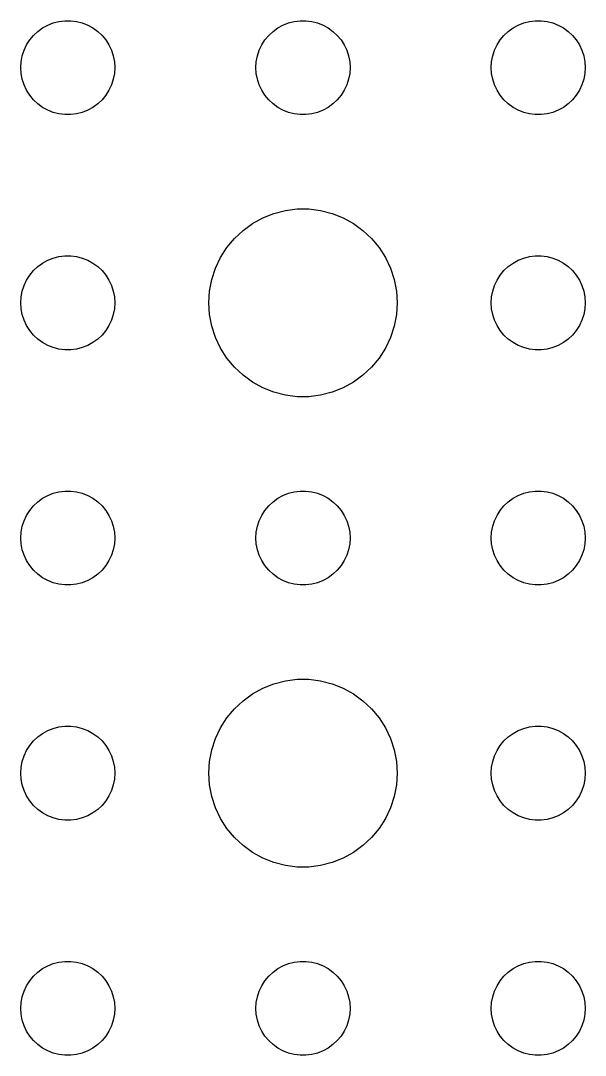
# Model space of a CAD drawing. Header units: metres. Extents: x -142 to 142, y -142 to 142.
# Drawn here: x 51 to 69, y -69 to -36 of the extents above; entities that cross this region are included whole.
import ezdxf

# ---------------------------------------------------------------- set-up
doc = ezdxf.new("R2010")
doc.units = ezdxf.units.M

msp = doc.modelspace()

# ---------------------------------------------------------------- linework, layer by layer
for p, q in [((51.5439, -36.3442), (51.6963, -36.2335)), ((51.6963, -36.2335), (51.8613, -36.1428)), ((51.8613, -36.1428), (52.0365, -36.0734)), ((52.0365, -36.0734), (52.2189, -36.0266)), ((52.2189, -36.0266), (52.4058, -36.003)), ((52.4058, -36.003), (52.5942, -36.003)), ((52.5942, -36.003), (52.7811, -36.0266)), ((52.7811, -36.0266), (52.9635, -36.0734)), ((52.9635, -36.0734), (53.1387, -36.1428)), ((53.1387, -36.1428), (53.3037, -36.2335)), ((53.3037, -36.2335), (53.4561, -36.3442)), ((59.0439, -36.3442), (59.1963, -36.2335)), ((59.1963, -36.2335), (59.3613, -36.1428)), ((59.3613, -36.1428), (59.5365, -36.0734)), ((59.5365, -36.0734), (59.7189, -36.0266)), ((59.7189, -36.0266), (59.9058, -36.003)), ((59.9058, -36.003), (60.0942, -36.003)), ((60.0942, -36.003), (60.2811, -36.0266)), ((60.2811, -36.0266), (60.4635, -36.0734)), ((60.4635, -36.0734), (60.6387, -36.1428)), ((60.6387, -36.1428), (60.8037, -36.2335)), ((60.8037, -36.2335), (60.9561, -36.3442)), ((66.5439, -36.3442), (66.6963, -36.2335)), ((66.6963, -36.2335), (66.8613, -36.1428)), ((66.8613, -36.1428), (67.0365, -36.0734)), ((67.0365, -36.0734), (67.2189, -36.0266)), ((67.2189, -36.0266), (67.4058, -36.003)), ((67.4058, -36.003), (67.5942, -36.003)), ((67.5942, -36.003), (67.7811, -36.0266)), ((67.7811, -36.0266), (67.9635, -36.0734)), ((67.9635, -36.0734), (68.1387, -36.1428)), ((68.1387, -36.1428), (68.3037, -36.2335)), ((68.3037, -36.2335), (68.4561, -36.3442)), ((51.1855, -36.7774), (51.2865, -36.6183)), ((51.2865, -36.6183), (51.4065, -36.4732)), ((51.4065, -36.4732), (51.5439, -36.3442)), ((53.4561, -36.3442), (53.5934, -36.4732)), ((53.5934, -36.4732), (53.7135, -36.6183)), ((53.7135, -36.6183), (53.8145, -36.7774)), ((58.6855, -36.7774), (58.7865, -36.6183)), ((58.7865, -36.6183), (58.9065, -36.4732)), ((58.9065, -36.4732), (59.0439, -36.3442)), ((60.9561, -36.3442), (61.0934, -36.4732)), ((61.0934, -36.4732), (61.2135, -36.6183)), ((61.2135, -36.6183), (61.3145, -36.7774)), ((66.1855, -36.7774), (66.2865, -36.6183)), ((66.2865, -36.6183), (66.4065, -36.4732)), ((66.4065, -36.4732), (66.5439, -36.3442)), ((68.4561, -36.3442), (68.5934, -36.4732)), ((68.5934, -36.4732), (68.7135, -36.6183)), ((68.7135, -36.6183), (68.8145, -36.7774)), ((51.0471, -37.127), (51.1053, -36.9478)), ((51.1053, -36.9478), (51.1855, -36.7774)), ((53.8145, -36.7774), (53.8947, -36.9478)), ((53.8947, -36.9478), (53.9529, -37.127)), ((58.5471, -37.127), (58.6053, -36.9478)), ((58.6053, -36.9478), (58.6855, -36.7774)), ((61.3145, -36.7774), (61.3947, -36.9478)), ((61.3947, -36.9478), (61.4529, -37.127)), ((66.0471, -37.127), (66.1053, -36.9478)), ((66.1053, -36.9478), (66.1855, -36.7774)), ((68.8145, -36.7774), (68.8947, -36.9478)), ((68.8947, -36.9478), (68.9529, -37.127)), ((51.0118, -37.312), (51.0471, -37.127)), ((53.9529, -37.127), (53.9882, -37.312)), ((58.5118, -37.312), (58.5471, -37.127)), ((61.4529, -37.127), (61.4882, -37.312)), ((66.0118, -37.312), (66.0471, -37.127)), ((68.9529, -37.127), (68.9882, -37.312)), ((51, -37.5), (51.0118, -37.312)), ((51.0118, -37.688), (51, -37.5)), ((53.9882, -37.312), (54, -37.5)), ((54, -37.5), (53.9882, -37.688)), ((58.5, -37.5), (58.5118, -37.312)), ((58.5118, -37.688), (58.5, -37.5)), ((61.4882, -37.312), (61.5, -37.5)), ((61.5, -37.5), (61.4882, -37.688)), ((66, -37.5), (66.0118, -37.312)), ((66.0118, -37.688), (66, -37.5)), ((68.9882, -37.312), (69, -37.5)), ((69, -37.5), (68.9882, -37.688)), ((51.0471, -37.873), (51.0118, -37.688)), ((51.1053, -38.0522), (51.0471, -37.873)), ((53.9529, -37.873), (53.8947, -38.0522)), ((53.9882, -37.688), (53.9529, -37.873)), ((58.5471, -37.873), (58.5118, -37.688)), ((58.6053, -38.0522), (58.5471, -37.873)), ((61.4529, -37.873), (61.3947, -38.0522)), ((61.4882, -37.688), (61.4529, -37.873)), ((66.0471, -37.873), (66.0118, -37.688)), ((66.1053, -38.0522), (66.0471, -37.873)), ((68.9529, -37.873), (68.8947, -38.0522)), ((68.9882, -37.688), (68.9529, -37.873)), ((51.1855, -38.2226), (51.1053, -38.0522)), ((51.2865, -38.3817), (51.1855, -38.2226)), ((53.8145, -38.2226), (53.7135, -38.3817)), ((53.8947, -38.0522), (53.8145, -38.2226)), ((58.6855, -38.2226), (58.6053, -38.0522)), ((58.7865, -38.3817), (58.6855, -38.2226)), ((61.3145, -38.2226), (61.2135, -38.3817)), ((61.3947, -38.0522), (61.3145, -38.2226)), ((66.1855, -38.2226), (66.1053, -38.0522)), ((66.2865, -38.3817), (66.1855, -38.2226)), ((68.8145, -38.2226), (68.7135, -38.3817)), ((68.8947, -38.0522), (68.8145, -38.2226)), ((51.4065, -38.5268), (51.2865, -38.3817)), ((51.5439, -38.6558), (51.4065, -38.5268)), ((53.5934, -38.5268), (53.4561, -38.6558)), ((53.7135, -38.3817), (53.5934, -38.5268)), ((58.9065, -38.5268), (58.7865, -38.3817)), ((59.0439, -38.6558), (58.9065, -38.5268)), ((61.0934, -38.5268), (60.9561, -38.6558)), ((61.2135, -38.3817), (61.0934, -38.5268)), ((66.4065, -38.5268), (66.2865, -38.3817)), ((66.5439, -38.6558), (66.4065, -38.5268)), ((68.5934, -38.5268), (68.4561, -38.6558)), ((68.7135, -38.3817), (68.5934, -38.5268)), ((51.6963, -38.7665), (51.5439, -38.6558)), ((51.8613, -38.8572), (51.6963, -38.7665)), ((52.0365, -38.9266), (51.8613, -38.8572)), ((52.2189, -38.9734), (52.0365, -38.9266)), ((52.9635, -38.9266), (52.7811, -38.9734)), ((53.1387, -38.8572), (52.9635, -38.9266)), ((53.3037, -38.7665), (53.1387, -38.8572)), ((53.4561, -38.6558), (53.3037, -38.7665)), ((59.1963, -38.7665), (59.0439, -38.6558)), ((59.3613, -38.8572), (59.1963, -38.7665)), ((59.5365, -38.9266), (59.3613, -38.8572)), ((59.7189, -38.9734), (59.5365, -38.9266)), ((60.4635, -38.9266), (60.2811, -38.9734)), ((60.6387, -38.8572), (60.4635, -38.9266)), ((60.8037, -38.7665), (60.6387, -38.8572)), ((60.9561, -38.6558), (60.8037, -38.7665)), ((66.6963, -38.7665), (66.5439, -38.6558)), ((66.8613, -38.8572), (66.6963, -38.7665)), ((67.0365, -38.9266), (66.8613, -38.8572)), ((67.2189, -38.9734), (67.0365, -38.9266)), ((67.9635, -38.9266), (67.7811, -38.9734)), ((68.1387, -38.8572), (67.9635, -38.9266)), ((68.3037, -38.7665), (68.1387, -38.8572)), ((68.4561, -38.6558), (68.3037, -38.7665)), ((52.4058, -38.997), (52.2189, -38.9734)), ((52.5942, -38.997), (52.4058, -38.997)), ((52.7811, -38.9734), (52.5942, -38.997)), ((59.9058, -38.997), (59.7189, -38.9734)), ((60.0942, -38.997), (59.9058, -38.997)), ((60.2811, -38.9734), (60.0942, -38.997)), ((67.4058, -38.997), (67.2189, -38.9734)), ((67.5942, -38.997), (67.4058, -38.997)), ((67.7811, -38.9734), (67.5942, -38.997)), ((58.7227, -42.2855), (59.0729, -42.1468)), ((59.0729, -42.1468), (59.4379, -42.0531)), ((59.4379, -42.0531), (59.8116, -42.0059)), ((59.8116, -42.0059), (60.1884, -42.0059)), ((60.1884, -42.0059), (60.5621, -42.0531)), ((60.5621, -42.0531), (60.927, -42.1468)), ((60.927, -42.1468), (61.2773, -42.2855)), ((58.0877, -42.6885), (58.3925, -42.467)), ((58.3925, -42.467), (58.7227, -42.2855)), ((61.2773, -42.2855), (61.6075, -42.467)), ((61.6075, -42.467), (61.9123, -42.6885)), ((57.8131, -42.9464), (58.0877, -42.6885)), ((61.9123, -42.6885), (62.1869, -42.9464)), ((57.5729, -43.2366), (57.8131, -42.9464)), ((62.1869, -42.9464), (62.427, -43.2366)), ((52.0365, -43.5734), (52.2189, -43.5266)), ((52.2189, -43.5266), (52.4058, -43.503)), ((52.4058, -43.503), (52.5942, -43.503)), ((52.5942, -43.503), (52.7811, -43.5266)), ((52.7811, -43.5266), (52.9635, -43.5734)), ((57.3711, -43.5547), (57.5729, -43.2366)), ((62.427, -43.2366), (62.6289, -43.5547)), ((67.0365, -43.5734), (67.2189, -43.5266)), ((67.2189, -43.5266), (67.4058, -43.503)), ((67.4058, -43.503), (67.5942, -43.503)), ((67.5942, -43.503), (67.7811, -43.5266)), ((67.7811, -43.5266), (67.9635, -43.5734)), ((51.4065, -43.9732), (51.5439, -43.8442)), ((51.5439, -43.8442), (51.6963, -43.7335)), ((51.6963, -43.7335), (51.8613, -43.6428)), ((51.8613, -43.6428), (52.0365, -43.5734)), ((52.9635, -43.5734), (53.1387, -43.6428)), ((53.1387, -43.6428), (53.3037, -43.7335)), ((53.3037, -43.7335), (53.4561, -43.8442)), ((53.4561, -43.8442), (53.5934, -43.9732)), ((57.2107, -43.8956), (57.3711, -43.5547)), ((62.6289, -43.5547), (62.7893, -43.8956)), ((66.4065, -43.9732), (66.5439, -43.8442)), ((66.5439, -43.8442), (66.6963, -43.7335)), ((66.6963, -43.7335), (66.8613, -43.6428)), ((66.8613, -43.6428), (67.0365, -43.5734)), ((67.9635, -43.5734), (68.1387, -43.6428)), ((68.1387, -43.6428), (68.3037, -43.7335)), ((68.3037, -43.7335), (68.4561, -43.8442)), ((68.4561, -43.8442), (68.5934, -43.9732)), ((51.1855, -44.2774), (51.2865, -44.1183)), ((51.2865, -44.1183), (51.4065, -43.9732)), ((53.5934, -43.9732), (53.7135, -44.1183)), ((53.7135, -44.1183), (53.8145, -44.2774)), ((57.0942, -44.2539), (57.2107, -43.8956)), ((62.7893, -43.8956), (62.9057, -44.2539)), ((66.1855, -44.2774), (66.2865, -44.1183)), ((66.2865, -44.1183), (66.4065, -43.9732)), ((68.5934, -43.9732), (68.7135, -44.1183)), ((68.7135, -44.1183), (68.8145, -44.2774)), ((51.0471, -44.627), (51.1053, -44.4478)), ((51.1053, -44.4478), (51.1855, -44.2774)), ((53.8145, -44.2774), (53.8947, -44.4478)), ((53.8947, -44.4478), (53.9529, -44.627)), ((57.0237, -44.624), (57.0942, -44.2539)), ((62.9057, -44.2539), (62.9763, -44.624)), ((66.0471, -44.627), (66.1053, -44.4478)), ((66.1053, -44.4478), (66.1855, -44.2774)), ((68.8145, -44.2774), (68.8947, -44.4478)), ((68.8947, -44.4478), (68.9529, -44.627)), ((51, -45), (51.0118, -44.812)), ((51.0118, -44.812), (51.0471, -44.627)), ((53.9529, -44.627), (53.9882, -44.812)), ((53.9882, -44.812), (54, -45)), ((57, -45), (57.0237, -44.624)), ((62.9763, -44.624), (63, -45)), ((66, -45), (66.0118, -44.812)), ((66.0118, -44.812), (66.0471, -44.627)), ((68.9529, -44.627), (68.9882, -44.812)), ((68.9882, -44.812), (69, -45)), ((51.0118, -45.188), (51, -45)), ((51.0471, -45.373), (51.0118, -45.188)), ((53.9882, -45.188), (53.9529, -45.373)), ((54, -45), (53.9882, -45.188)), ((57.0237, -45.376), (57, -45)), ((63, -45), (62.9763, -45.376)), ((66.0118, -45.188), (66, -45)), ((66.0471, -45.373), (66.0118, -45.188)), ((68.9882, -45.188), (68.9529, -45.373)), ((69, -45), (68.9882, -45.188)), ((51.1053, -45.5522), (51.0471, -45.373)), ((53.9529, -45.373), (53.8947, -45.5522)), ((57.0942, -45.7461), (57.0237, -45.376)), ((62.9763, -45.376), (62.9057, -45.7461)), ((66.1053, -45.5522), (66.0471, -45.373)), ((68.9529, -45.373), (68.8947, -45.5522)), ((51.1855, -45.7226), (51.1053, -45.5522)), ((51.2865, -45.8817), (51.1855, -45.7226)), ((53.8145, -45.7226), (53.7135, -45.8817)), ((53.8947, -45.5522), (53.8145, -45.7226)), ((57.2107, -46.1044), (57.0942, -45.7461)), ((62.9057, -45.7461), (62.7893, -46.1044)), ((66.1855, -45.7226), (66.1053, -45.5522)), ((66.2865, -45.8817), (66.1855, -45.7226)), ((68.8145, -45.7226), (68.7135, -45.8817)), ((68.8947, -45.5522), (68.8145, -45.7226)), ((51.4065, -46.0268), (51.2865, -45.8817)), ((51.5439, -46.1558), (51.4065, -46.0268)), ((51.6963, -46.2665), (51.5439, -46.1558)), ((53.4561, -46.1558), (53.3037, -46.2665)), ((53.5934, -46.0268), (53.4561, -46.1558)), ((53.7135, -45.8817), (53.5934, -46.0268)), ((57.3711, -46.4453), (57.2107, -46.1044)), ((62.7893, -46.1044), (62.6289, -46.4453)), ((66.4065, -46.0268), (66.2865, -45.8817)), ((66.5439, -46.1558), (66.4065, -46.0268)), ((66.6963, -46.2665), (66.5439, -46.1558)), ((68.4561, -46.1558), (68.3037, -46.2665)), ((68.5934, -46.0268), (68.4561, -46.1558)), ((68.7135, -45.8817), (68.5934, -46.0268)), ((51.8613, -46.3572), (51.6963, -46.2665)), ((52.0365, -46.4266), (51.8613, -46.3572)), ((52.2189, -46.4734), (52.0365, -46.4266)), ((52.4058, -46.497), (52.2189, -46.4734)), ((52.5942, -46.497), (52.4058, -46.497)), ((52.7811, -46.4734), (52.5942, -46.497)), ((52.9635, -46.4266), (52.7811, -46.4734)), ((53.1387, -46.3572), (52.9635, -46.4266)), ((53.3037, -46.2665), (53.1387, -46.3572)), ((57.5729, -46.7634), (57.3711, -46.4453)), ((62.6289, -46.4453), (62.427, -46.7634)), ((66.8613, -46.3572), (66.6963, -46.2665)), ((67.0365, -46.4266), (66.8613, -46.3572)), ((67.2189, -46.4734), (67.0365, -46.4266)), ((67.4058, -46.497), (67.2189, -46.4734)), ((67.5942, -46.497), (67.4058, -46.497)), ((67.7811, -46.4734), (67.5942, -46.497)), ((67.9635, -46.4266), (67.7811, -46.4734)), ((68.1387, -46.3572), (67.9635, -46.4266)), ((68.3037, -46.2665), (68.1387, -46.3572)), ((57.8131, -47.0536), (57.5729, -46.7634)), ((62.427, -46.7634), (62.1869, -47.0536)), ((58.0877, -47.3115), (57.8131, -47.0536)), ((62.1869, -47.0536), (61.9123, -47.3115)), ((58.3925, -47.533), (58.0877, -47.3115)), ((61.9123, -47.3115), (61.6075, -47.533)), ((58.7227, -47.7145), (58.3925, -47.533)), ((59.0729, -47.8532), (58.7227, -47.7145)), ((61.2773, -47.7145), (60.927, -47.8532)), ((61.6075, -47.533), (61.2773, -47.7145)), ((59.4379, -47.9469), (59.0729, -47.8532)), ((59.8116, -47.9941), (59.4379, -47.9469)), ((60.1884, -47.9941), (59.8116, -47.9941)), ((60.5621, -47.9469), (60.1884, -47.9941)), ((60.927, -47.8532), (60.5621, -47.9469)), ((51.8613, -51.1428), (52.0365, -51.0734)), ((52.0365, -51.0734), (52.2189, -51.0266)), ((52.2189, -51.0266), (52.4058, -51.003)), ((52.4058, -51.003), (52.5942, -51.003)), ((52.5942, -51.003), (52.7811, -51.0266)), ((52.7811, -51.0266), (52.9635, -51.0734)), ((52.9635, -51.0734), (53.1387, -51.1428)), ((59.3613, -51.1428), (59.5365, -51.0734)), ((59.5365, -51.0734), (59.7189, -51.0266)), ((59.7189, -51.0266), (59.9058, -51.003)), ((59.9058, -51.003), (60.0942, -51.003)), ((60.0942, -51.003), (60.2811, -51.0266)), ((60.2811, -51.0266), (60.4635, -51.0734)), ((60.4635, -51.0734), (60.6387, -51.1428)), ((66.8613, -51.1428), (67.0365, -51.0734)), ((67.0365, -51.0734), (67.2189, -51.0266)), ((67.2189, -51.0266), (67.4058, -51.003)), ((67.4058, -51.003), (67.5942, -51.003)), ((67.5942, -51.003), (67.7811, -51.0266)), ((67.7811, -51.0266), (67.9635, -51.0734)), ((67.9635, -51.0734), (68.1387, -51.1428)), ((51.4065, -51.4732), (51.5439, -51.3442)), ((51.5439, -51.3442), (51.6963, -51.2335)), ((51.6963, -51.2335), (51.8613, -51.1428)), ((53.1387, -51.1428), (53.3037, -51.2335)), ((53.3037, -51.2335), (53.4561, -51.3442)), ((53.4561, -51.3442), (53.5934, -51.4732)), ((58.9065, -51.4732), (59.0439, -51.3442)), ((59.0439, -51.3442), (59.1963, -51.2335)), ((59.1963, -51.2335), (59.3613, -51.1428)), ((60.6387, -51.1428), (60.8037, -51.2335)), ((60.8037, -51.2335), (60.9561, -51.3442)), ((60.9561, -51.3442), (61.0934, -51.4732)), ((66.4065, -51.4732), (66.5439, -51.3442)), ((66.5439, -51.3442), (66.6963, -51.2335)), ((66.6963, -51.2335), (66.8613, -51.1428)), ((68.1387, -51.1428), (68.3037, -51.2335)), ((68.3037, -51.2335), (68.4561, -51.3442)), ((68.4561, -51.3442), (68.5934, -51.4732)), ((51.1053, -51.9478), (51.1855, -51.7774)), ((51.1855, -51.7774), (51.2865, -51.6183)), ((51.2865, -51.6183), (51.4065, -51.4732)), ((53.5934, -51.4732), (53.7135, -51.6183)), ((53.7135, -51.6183), (53.8145, -51.7774)), ((53.8145, -51.7774), (53.8947, -51.9478)), ((58.6053, -51.9478), (58.6855, -51.7774)), ((58.6855, -51.7774), (58.7865, -51.6183)), ((58.7865, -51.6183), (58.9065, -51.4732)), ((61.0934, -51.4732), (61.2135, -51.6183)), ((61.2135, -51.6183), (61.3145, -51.7774)), ((61.3145, -51.7774), (61.3947, -51.9478)), ((66.1053, -51.9478), (66.1855, -51.7774)), ((66.1855, -51.7774), (66.2865, -51.6183)), ((66.2865, -51.6183), (66.4065, -51.4732)), ((68.5934, -51.4732), (68.7135, -51.6183)), ((68.7135, -51.6183), (68.8145, -51.7774)), ((68.8145, -51.7774), (68.8947, -51.9478)), ((51.0118, -52.312), (51.0471, -52.127)), ((51.0471, -52.127), (51.1053, -51.9478)), ((53.8947, -51.9478), (53.9529, -52.127)), ((53.9529, -52.127), (53.9882, -52.312)), ((58.5118, -52.312), (58.5471, -52.127)), ((58.5471, -52.127), (58.6053, -51.9478)), ((61.3947, -51.9478), (61.4529, -52.127)), ((61.4529, -52.127), (61.4882, -52.312)), ((66.0118, -52.312), (66.0471, -52.127)), ((66.0471, -52.127), (66.1053, -51.9478)), ((68.8947, -51.9478), (68.9529, -52.127)), ((68.9529, -52.127), (68.9882, -52.312)), ((51, -52.5), (51.0118, -52.312)), ((53.9882, -52.312), (54, -52.5)), ((58.5, -52.5), (58.5118, -52.312)), ((61.4882, -52.312), (61.5, -52.5)), ((66, -52.5), (66.0118, -52.312)), ((68.9882, -52.312), (69, -52.5)), ((51.0118, -52.688), (51, -52.5)), ((51.0471, -52.873), (51.0118, -52.688)), ((53.9882, -52.688), (53.9529, -52.873)), ((54, -52.5), (53.9882, -52.688)), ((58.5118, -52.688), (58.5, -52.5)), ((58.5471, -52.873), (58.5118, -52.688)), ((61.4882, -52.688), (61.4529, -52.873)), ((61.5, -52.5), (61.4882, -52.688)), ((66.0118, -52.688), (66, -52.5)), ((66.0471, -52.873), (66.0118, -52.688)), ((68.9882, -52.688), (68.9529, -52.873)), ((69, -52.5), (68.9882, -52.688)), ((51.1053, -53.0522), (51.0471, -52.873)), ((51.1855, -53.2226), (51.1053, -53.0522)), ((53.8947, -53.0522), (53.8145, -53.2226)), ((53.9529, -52.873), (53.8947, -53.0522)), ((58.6053, -53.0522), (58.5471, -52.873)), ((58.6855, -53.2226), (58.6053, -53.0522)), ((61.3947, -53.0522), (61.3145, -53.2226)), ((61.4529, -52.873), (61.3947, -53.0522)), ((66.1053, -53.0522), (66.0471, -52.873)), ((66.1855, -53.2226), (66.1053, -53.0522)), ((68.8947, -53.0522), (68.8145, -53.2226)), ((68.9529, -52.873), (68.8947, -53.0522)), ((51.2865, -53.3817), (51.1855, -53.2226)), ((51.4065, -53.5268), (51.2865, -53.3817)), ((53.7135, -53.3817), (53.5934, -53.5268)), ((53.8145, -53.2226), (53.7135, -53.3817)), ((58.7865, -53.3817), (58.6855, -53.2226)), ((58.9065, -53.5268), (58.7865, -53.3817)), ((61.2135, -53.3817), (61.0934, -53.5268)), ((61.3145, -53.2226), (61.2135, -53.3817)), ((66.2865, -53.3817), (66.1855, -53.2226)), ((66.4065, -53.5268), (66.2865, -53.3817)), ((68.7135, -53.3817), (68.5934, -53.5268)), ((68.8145, -53.2226), (68.7135, -53.3817)), ((51.5439, -53.6558), (51.4065, -53.5268)), ((51.6963, -53.7665), (51.5439, -53.6558)), ((51.8613, -53.8572), (51.6963, -53.7665)), ((53.3037, -53.7665), (53.1387, -53.8572)), ((53.4561, -53.6558), (53.3037, -53.7665)), ((53.5934, -53.5268), (53.4561, -53.6558)), ((59.0439, -53.6558), (58.9065, -53.5268)), ((59.1963, -53.7665), (59.0439, -53.6558)), ((59.3613, -53.8572), (59.1963, -53.7665)), ((60.8037, -53.7665), (60.6387, -53.8572)), ((60.9561, -53.6558), (60.8037, -53.7665)), ((61.0934, -53.5268), (60.9561, -53.6558)), ((66.5439, -53.6558), (66.4065, -53.5268)), ((66.6963, -53.7665), (66.5439, -53.6558)), ((66.8613, -53.8572), (66.6963, -53.7665)), ((68.3037, -53.7665), (68.1387, -53.8572)), ((68.4561, -53.6558), (68.3037, -53.7665)), ((68.5934, -53.5268), (68.4561, -53.6558)), ((52.0365, -53.9266), (51.8613, -53.8572)), ((52.2189, -53.9734), (52.0365, -53.9266)), ((52.4058, -53.997), (52.2189, -53.9734)), ((52.5942, -53.997), (52.4058, -53.997)), ((52.7811, -53.9734), (52.5942, -53.997)), ((52.9635, -53.9266), (52.7811, -53.9734)), ((53.1387, -53.8572), (52.9635, -53.9266)), ((59.5365, -53.9266), (59.3613, -53.8572)), ((59.7189, -53.9734), (59.5365, -53.9266)), ((59.9058, -53.997), (59.7189, -53.9734)), ((60.0942, -53.997), (59.9058, -53.997)), ((60.2811, -53.9734), (60.0942, -53.997)), ((60.4635, -53.9266), (60.2811, -53.9734)), ((60.6387, -53.8572), (60.4635, -53.9266)), ((67.0365, -53.9266), (66.8613, -53.8572)), ((67.2189, -53.9734), (67.0365, -53.9266)), ((67.4058, -53.997), (67.2189, -53.9734)), ((67.5942, -53.997), (67.4058, -53.997)), ((67.7811, -53.9734), (67.5942, -53.997)), ((67.9635, -53.9266), (67.7811, -53.9734)), ((68.1387, -53.8572), (67.9635, -53.9266)), ((59.0729, -57.1468), (59.4379, -57.0531)), ((59.4379, -57.0531), (59.8116, -57.0059)), ((59.8116, -57.0059), (60.1884, -57.0059)), ((60.1884, -57.0059), (60.5621, -57.0531)), ((60.5621, -57.0531), (60.927, -57.1468)), ((58.3925, -57.467), (58.7227, -57.2855)), ((58.7227, -57.2855), (59.0729, -57.1468)), ((60.927, -57.1468), (61.2773, -57.2855)), ((61.2773, -57.2855), (61.6075, -57.467)), ((57.8131, -57.9464), (58.0877, -57.6885)), ((58.0877, -57.6885), (58.3925, -57.467)), ((61.6075, -57.467), (61.9123, -57.6885)), ((61.9123, -57.6885), (62.1869, -57.9464)), ((57.5729, -58.2366), (57.8131, -57.9464)), ((62.1869, -57.9464), (62.427, -58.2366)), ((57.3711, -58.5547), (57.5729, -58.2366)), ((62.427, -58.2366), (62.6289, -58.5547)), ((51.6963, -58.7335), (51.8613, -58.6428)), ((51.8613, -58.6428), (52.0365, -58.5734)), ((52.0365, -58.5734), (52.2189, -58.5266)), ((52.2189, -58.5266), (52.4058, -58.503)), ((52.4058, -58.503), (52.5942, -58.503)), ((52.5942, -58.503), (52.7811, -58.5266)), ((52.7811, -58.5266), (52.9635, -58.5734)), ((52.9635, -58.5734), (53.1387, -58.6428)), ((53.1387, -58.6428), (53.3037, -58.7335)), ((57.2107, -58.8956), (57.3711, -58.5547)), ((62.6289, -58.5547), (62.7893, -58.8956)), ((66.6963, -58.7335), (66.8613, -58.6428)), ((66.8613, -58.6428), (67.0365, -58.5734)), ((67.0365, -58.5734), (67.2189, -58.5266)), ((67.2189, -58.5266), (67.4058, -58.503)), ((67.4058, -58.503), (67.5942, -58.503)), ((67.5942, -58.503), (67.7811, -58.5266)), ((67.7811, -58.5266), (67.9635, -58.5734)), ((67.9635, -58.5734), (68.1387, -58.6428)), ((68.1387, -58.6428), (68.3037, -58.7335)), ((51.2865, -59.1183), (51.4065, -58.9732)), ((51.4065, -58.9732), (51.5439, -58.8442)), ((51.5439, -58.8442), (51.6963, -58.7335)), ((53.3037, -58.7335), (53.4561, -58.8442)), ((53.4561, -58.8442), (53.5934, -58.9732)), ((53.5934, -58.9732), (53.7135, -59.1183)), ((57.0942, -59.2539), (57.2107, -58.8956)), ((62.7893, -58.8956), (62.9057, -59.2539)), ((66.2865, -59.1183), (66.4065, -58.9732)), ((66.4065, -58.9732), (66.5439, -58.8442)), ((66.5439, -58.8442), (66.6963, -58.7335)), ((68.3037, -58.7335), (68.4561, -58.8442)), ((68.4561, -58.8442), (68.5934, -58.9732)), ((68.5934, -58.9732), (68.7135, -59.1183)), ((51.1053, -59.4478), (51.1855, -59.2774)), ((51.1855, -59.2774), (51.2865, -59.1183)), ((53.7135, -59.1183), (53.8145, -59.2774)), ((53.8145, -59.2774), (53.8947, -59.4478)), ((57.0237, -59.624), (57.0942, -59.2539)), ((62.9057, -59.2539), (62.9763, -59.624)), ((66.1053, -59.4478), (66.1855, -59.2774)), ((66.1855, -59.2774), (66.2865, -59.1183)), ((68.7135, -59.1183), (68.8145, -59.2774)), ((68.8145, -59.2774), (68.8947, -59.4478)), ((51.0118, -59.812), (51.0471, -59.627)), ((51.0471, -59.627), (51.1053, -59.4478)), ((53.8947, -59.4478), (53.9529, -59.627)), ((53.9529, -59.627), (53.9882, -59.812)), ((57, -60), (57.0237, -59.624)), ((62.9763, -59.624), (63, -60)), ((66.0118, -59.812), (66.0471, -59.627)), ((66.0471, -59.627), (66.1053, -59.4478)), ((68.8947, -59.4478), (68.9529, -59.627)), ((68.9529, -59.627), (68.9882, -59.812)), ((51, -60), (51.0118, -59.812)), ((51.0118, -60.188), (51, -60)), ((53.9882, -59.812), (54, -60)), ((54, -60), (53.9882, -60.188)), ((57.0237, -60.376), (57, -60)), ((63, -60), (62.9763, -60.376)), ((66, -60), (66.0118, -59.812)), ((66.0118, -60.188), (66, -60)), ((68.9882, -59.812), (69, -60)), ((69, -60), (68.9882, -60.188)), ((51.0471, -60.373), (51.0118, -60.188)), ((51.1053, -60.5522), (51.0471, -60.373)), ((53.9529, -60.373), (53.8947, -60.5522)), ((53.9882, -60.188), (53.9529, -60.373)), ((57.0942, -60.7461), (57.0237, -60.376)), ((62.9763, -60.376), (62.9057, -60.7461)), ((66.0471, -60.373), (66.0118, -60.188)), ((66.1053, -60.5522), (66.0471, -60.373)), ((68.9529, -60.373), (68.8947, -60.5522)), ((68.9882, -60.188), (68.9529, -60.373)), ((51.1855, -60.7226), (51.1053, -60.5522)), ((53.8947, -60.5522), (53.8145, -60.7226)), ((66.1855, -60.7226), (66.1053, -60.5522)), ((68.8947, -60.5522), (68.8145, -60.7226)), ((51.2865, -60.8817), (51.1855, -60.7226)), ((51.4065, -61.0268), (51.2865, -60.8817)), ((51.5439, -61.1558), (51.4065, -61.0268)), ((53.5934, -61.0268), (53.4561, -61.1558)), ((53.7135, -60.8817), (53.5934, -61.0268)), ((53.8145, -60.7226), (53.7135, -60.8817)), ((57.2107, -61.1044), (57.0942, -60.7461)), ((62.9057, -60.7461), (62.7893, -61.1044)), ((66.2865, -60.8817), (66.1855, -60.7226)), ((66.4065, -61.0268), (66.2865, -60.8817)), ((66.5439, -61.1558), (66.4065, -61.0268)), ((68.5934, -61.0268), (68.4561, -61.1558)), ((68.7135, -60.8817), (68.5934, -61.0268)), ((68.8145, -60.7226), (68.7135, -60.8817)), ((51.6963, -61.2665), (51.5439, -61.1558)), ((51.8613, -61.3572), (51.6963, -61.2665)), ((52.0365, -61.4266), (51.8613, -61.3572)), ((53.1387, -61.3572), (52.9635, -61.4266)), ((53.3037, -61.2665), (53.1387, -61.3572)), ((53.4561, -61.1558), (53.3037, -61.2665)), ((57.3711, -61.4453), (57.2107, -61.1044)), ((62.7893, -61.1044), (62.6289, -61.4453)), ((66.6963, -61.2665), (66.5439, -61.1558)), ((66.8613, -61.3572), (66.6963, -61.2665)), ((67.0365, -61.4266), (66.8613, -61.3572)), ((68.1387, -61.3572), (67.9635, -61.4266)), ((68.3037, -61.2665), (68.1387, -61.3572)), ((68.4561, -61.1558), (68.3037, -61.2665)), ((52.2189, -61.4734), (52.0365, -61.4266)), ((52.4058, -61.497), (52.2189, -61.4734)), ((52.5942, -61.497), (52.4058, -61.497)), ((52.7811, -61.4734), (52.5942, -61.497)), ((52.9635, -61.4266), (52.7811, -61.4734)), ((57.5729, -61.7634), (57.3711, -61.4453)), ((62.6289, -61.4453), (62.427, -61.7634)), ((67.2189, -61.4734), (67.0365, -61.4266)), ((67.4058, -61.497), (67.2189, -61.4734)), ((67.5942, -61.497), (67.4058, -61.497)), ((67.7811, -61.4734), (67.5942, -61.497)), ((67.9635, -61.4266), (67.7811, -61.4734)), ((57.8131, -62.0536), (57.5729, -61.7634)), ((62.427, -61.7634), (62.1869, -62.0536)), ((58.0877, -62.3115), (57.8131, -62.0536)), ((58.3925, -62.533), (58.0877, -62.3115)), ((61.9123, -62.3115), (61.6075, -62.533)), ((62.1869, -62.0536), (61.9123, -62.3115)), ((58.7227, -62.7145), (58.3925, -62.533)), ((61.6075, -62.533), (61.2773, -62.7145)), ((59.0729, -62.8532), (58.7227, -62.7145)), ((59.4379, -62.9469), (59.0729, -62.8532)), ((59.8116, -62.9941), (59.4379, -62.9469)), ((60.1884, -62.9941), (59.8116, -62.9941)), ((60.5621, -62.9469), (60.1884, -62.9941)), ((60.927, -62.8532), (60.5621, -62.9469)), ((61.2773, -62.7145), (60.927, -62.8532)), ((51.5439, -66.3442), (51.6963, -66.2335)), ((51.6963, -66.2335), (51.8613, -66.1428)), ((51.8613, -66.1428), (52.0365, -66.0734)), ((52.0365, -66.0734), (52.2189, -66.0266)), ((52.2189, -66.0266), (52.4058, -66.003)), ((52.4058, -66.003), (52.5942, -66.003)), ((52.5942, -66.003), (52.7811, -66.0266)), ((52.7811, -66.0266), (52.9635, -66.0734)), ((52.9635, -66.0734), (53.1387, -66.1428)), ((53.1387, -66.1428), (53.3037, -66.2335)), ((53.3037, -66.2335), (53.4561, -66.3442)), ((59.0439, -66.3442), (59.1963, -66.2335)), ((59.1963, -66.2335), (59.3613, -66.1428)), ((59.3613, -66.1428), (59.5365, -66.0734)), ((59.5365, -66.0734), (59.7189, -66.0266)), ((59.7189, -66.0266), (59.9058, -66.003)), ((59.9058, -66.003), (60.0942, -66.003)), ((60.0942, -66.003), (60.2811, -66.0266)), ((60.2811, -66.0266), (60.4635, -66.0734)), ((60.4635, -66.0734), (60.6387, -66.1428)), ((60.6387, -66.1428), (60.8037, -66.2335)), ((60.8037, -66.2335), (60.9561, -66.3442)), ((66.5439, -66.3442), (66.6963, -66.2335)), ((66.6963, -66.2335), (66.8613, -66.1428)), ((66.8613, -66.1428), (67.0365, -66.0734)), ((67.0365, -66.0734), (67.2189, -66.0266)), ((67.2189, -66.0266), (67.4058, -66.003)), ((67.4058, -66.003), (67.5942, -66.003)), ((67.5942, -66.003), (67.7811, -66.0266)), ((67.7811, -66.0266), (67.9635, -66.0734)), ((67.9635, -66.0734), (68.1387, -66.1428)), ((68.1387, -66.1428), (68.3037, -66.2335)), ((68.3037, -66.2335), (68.4561, -66.3442)), ((51.1855, -66.7774), (51.2865, -66.6183)), ((51.2865, -66.6183), (51.4065, -66.4732)), ((51.4065, -66.4732), (51.5439, -66.3442)), ((53.4561, -66.3442), (53.5934, -66.4732)), ((53.5934, -66.4732), (53.7135, -66.6183)), ((53.7135, -66.6183), (53.8145, -66.7774)), ((58.6855, -66.7774), (58.7865, -66.6183)), ((58.7865, -66.6183), (58.9065, -66.4732)), ((58.9065, -66.4732), (59.0439, -66.3442)), ((60.9561, -66.3442), (61.0934, -66.4732)), ((61.0934, -66.4732), (61.2135, -66.6183)), ((61.2135, -66.6183), (61.3145, -66.7774)), ((66.1855, -66.7774), (66.2865, -66.6183)), ((66.2865, -66.6183), (66.4065, -66.4732)), ((66.4065, -66.4732), (66.5439, -66.3442)), ((68.4561, -66.3442), (68.5934, -66.4732)), ((68.5934, -66.4732), (68.7135, -66.6183)), ((68.7135, -66.6183), (68.8145, -66.7774)), ((51.0471, -67.127), (51.1053, -66.9478)), ((51.1053, -66.9478), (51.1855, -66.7774)), ((53.8145, -66.7774), (53.8947, -66.9478)), ((53.8947, -66.9478), (53.9529, -67.127)), ((58.5471, -67.127), (58.6053, -66.9478)), ((58.6053, -66.9478), (58.6855, -66.7774)), ((61.3145, -66.7774), (61.3947, -66.9478)), ((61.3947, -66.9478), (61.4529, -67.127)), ((66.0471, -67.127), (66.1053, -66.9478)), ((66.1053, -66.9478), (66.1855, -66.7774)), ((68.8145, -66.7774), (68.8947, -66.9478)), ((68.8947, -66.9478), (68.9529, -67.127)), ((51.0118, -67.312), (51.0471, -67.127)), ((53.9529, -67.127), (53.9882, -67.312)), ((58.5118, -67.312), (58.5471, -67.127)), ((61.4529, -67.127), (61.4882, -67.312)), ((66.0118, -67.312), (66.0471, -67.127)), ((68.9529, -67.127), (68.9882, -67.312)), ((51, -67.5), (51.0118, -67.312)), ((51.0118, -67.688), (51, -67.5)), ((53.9882, -67.312), (54, -67.5)), ((54, -67.5), (53.9882, -67.688)), ((58.5, -67.5), (58.5118, -67.312)), ((58.5118, -67.688), (58.5, -67.5)), ((61.4882, -67.312), (61.5, -67.5)), ((61.5, -67.5), (61.4882, -67.688)), ((66, -67.5), (66.0118, -67.312)), ((66.0118, -67.688), (66, -67.5)), ((68.9882, -67.312), (69, -67.5)), ((69, -67.5), (68.9882, -67.688)), ((51.0471, -67.873), (51.0118, -67.688)), ((51.1053, -68.0522), (51.0471, -67.873)), ((53.9529, -67.873), (53.8947, -68.0522)), ((53.9882, -67.688), (53.9529, -67.873)), ((58.5471, -67.873), (58.5118, -67.688)), ((58.6053, -68.0522), (58.5471, -67.873)), ((61.4529, -67.873), (61.3947, -68.0522)), ((61.4882, -67.688), (61.4529, -67.873)), ((66.0471, -67.873), (66.0118, -67.688)), ((66.1053, -68.0522), (66.0471, -67.873)), ((68.9529, -67.873), (68.8947, -68.0522)), ((68.9882, -67.688), (68.9529, -67.873)), ((51.1855, -68.2226), (51.1053, -68.0522)), ((51.2865, -68.3817), (51.1855, -68.2226)), ((53.8145, -68.2226), (53.7135, -68.3817)), ((53.8947, -68.0522), (53.8145, -68.2226)), ((58.6855, -68.2226), (58.6053, -68.0522)), ((58.7865, -68.3817), (58.6855, -68.2226)), ((61.3145, -68.2226), (61.2135, -68.3817)), ((61.3947, -68.0522), (61.3145, -68.2226)), ((66.1855, -68.2226), (66.1053, -68.0522)), ((66.2865, -68.3817), (66.1855, -68.2226)), ((68.8145, -68.2226), (68.7135, -68.3817)), ((68.8947, -68.0522), (68.8145, -68.2226)), ((51.4065, -68.5268), (51.2865, -68.3817)), ((51.5439, -68.6558), (51.4065, -68.5268)), ((53.5934, -68.5268), (53.4561, -68.6558)), ((53.7135, -68.3817), (53.5934, -68.5268)), ((58.9065, -68.5268), (58.7865, -68.3817)), ((59.0439, -68.6558), (58.9065, -68.5268)), ((61.0934, -68.5268), (60.9561, -68.6558)), ((61.2135, -68.3817), (61.0934, -68.5268)), ((66.4065, -68.5268), (66.2865, -68.3817)), ((66.5439, -68.6558), (66.4065, -68.5268)), ((68.5934, -68.5268), (68.4561, -68.6558)), ((68.7135, -68.3817), (68.5934, -68.5268)), ((51.6963, -68.7665), (51.5439, -68.6558)), ((51.8613, -68.8572), (51.6963, -68.7665)), ((52.0365, -68.9266), (51.8613, -68.8572)), ((52.2189, -68.9734), (52.0365, -68.9266)), ((52.9635, -68.9266), (52.7811, -68.9734)), ((53.1387, -68.8572), (52.9635, -68.9266)), ((53.3037, -68.7665), (53.1387, -68.8572)), ((53.4561, -68.6558), (53.3037, -68.7665)), ((59.1963, -68.7665), (59.0439, -68.6558)), ((59.3613, -68.8572), (59.1963, -68.7665)), ((59.5365, -68.9266), (59.3613, -68.8572)), ((59.7189, -68.9734), (59.5365, -68.9266)), ((60.4635, -68.9266), (60.2811, -68.9734)), ((60.6387, -68.8572), (60.4635, -68.9266)), ((60.8037, -68.7665), (60.6387, -68.8572)), ((60.9561, -68.6558), (60.8037, -68.7665)), ((66.6963, -68.7665), (66.5439, -68.6558)), ((66.8613, -68.8572), (66.6963, -68.7665)), ((67.0365, -68.9266), (66.8613, -68.8572)), ((67.2189, -68.9734), (67.0365, -68.9266)), ((67.9635, -68.9266), (67.7811, -68.9734)), ((68.1387, -68.8572), (67.9635, -68.9266)), ((68.3037, -68.7665), (68.1387, -68.8572)), ((68.4561, -68.6558), (68.3037, -68.7665)), ((52.4058, -68.997), (52.2189, -68.9734)), ((52.5942, -68.997), (52.4058, -68.997)), ((52.7811, -68.9734), (52.5942, -68.997)), ((59.9058, -68.997), (59.7189, -68.9734)), ((60.0942, -68.997), (59.9058, -68.997)), ((60.2811, -68.9734), (60.0942, -68.997)), ((67.4058, -68.997), (67.2189, -68.9734)), ((67.5942, -68.997), (67.4058, -68.997)), ((67.7811, -68.9734), (67.5942, -68.997))]:
    msp.add_line(p, q)

doc.saveas('drawing.dxf')
